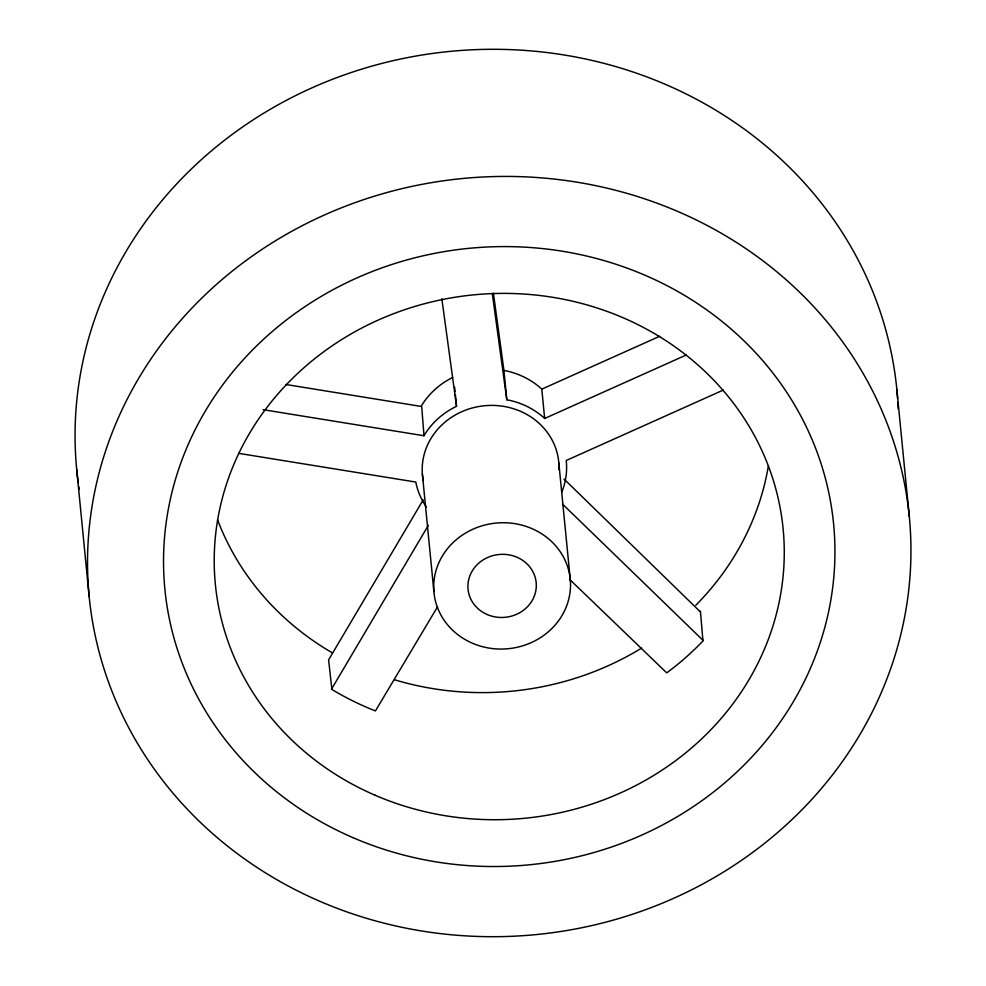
<?xml version="1.0" encoding="UTF-8"?>
<svg xmlns="http://www.w3.org/2000/svg" width="986" height="986" viewBox="0 0 986 986"><rect width="100%" height="100%" fill="white"/><g stroke="black" fill="none" stroke-linecap="round" stroke-linejoin="round"><path stroke-width="1.48" d="M263.077 409.671L424.005 435.75L421.614 405.554A76.07 70.117 -5.6 0 1 452.71 377.453M424.005 435.75L424.498 434.888A76.07 70.117 -5.6 0 1 455.581 406.787L456.53 406.343L455.384 394.61M437.611 606.686L375.42 710.931A285.237 262.954 -5.6 0 1 331.9 689.448L328.609 659.856L423.167 499.927M331.481 689.189L428.38 525.291M700.097 611.628L564.017 479.011M700.417 611.283L702.969 640.962A285.237 262.954 -5.6 0 1 666.733 672.871L569.538 579.287M493.382 293.125L503.932 370.44L506.841 371.019A76.07 70.117 -5.6 0 1 541.067 388.447L541.795 389.137L659.585 336.325M492.322 293.668L506.804 399.774L509.725 400.365A76.07 70.117 -5.6 0 1 543.939 417.781L544.666 418.471L686.305 354.972M723.268 390.086L566.223 460.499L566.482 463.247A76.07 70.117 -5.6 0 1 561.774 492.162M286.002 384.515L421.121 406.417M238.624 453.338L415.809 482.055L416.375 484.742A76.07 70.117 -5.6 0 0 426.445 507.124M562.488 504.068L703.301 640.617M441.839 298.721L456.53 406.343M896.816 389.236L909.277 516.356A412.012 379.82 -5.6 0 1 326.304 904.026A412.012 379.82 -5.6 0 1 262.116 249.298A412.012 379.82 -5.6 0 1 909.277 516.356M558.828 462.976L570.339 580.31A68.453 63.104 -5.6 0 1 472.294 643.168A68.453 63.104 -5.6 0 1 463.691 534.202A68.453 63.104 -5.6 0 1 570.339 580.31M541.795 389.137L544.666 418.471M503.932 370.44L506.804 399.774M454.657 387.276L455.088 391.676M422.378 474.143L433.877 591.477M76.723 469.644L89.184 596.764M78.264 482.807A412.012 379.82 -5.6 0 1 447.558 51.642A412.012 379.82 -5.6 0 1 897.605 398.48M897.864 402.448A412.012 379.82 -5.6 0 1 898.197 409.079M79.225 489.376A412.012 379.82 -5.6 0 1 78.818 486.751M768.414 465.737A285.237 262.954 -5.6 0 1 695.783 605.293M641.652 648.073A285.237 262.954 -5.6 0 1 394.745 679.835M332.22 652.794A285.237 262.954 -5.6 0 1 217.536 519.758M423.265 480.687A68.453 63.104 -5.6 0 1 485.63 405.64A68.453 63.104 -5.6 0 1 558.976 469.582M487.207 614.537A34.227 31.552 -5.6 0 0 536.224 583.108A34.227 31.552 -5.6 0 0 482.906 560.048A34.227 31.552 -5.6 0 0 487.207 614.537M375.025 795.209A285.237 262.954 -5.6 0 0 783.513 533.303A285.237 262.954 -5.6 0 0 339.159 341.168A285.237 262.954 -5.6 0 0 375.025 795.209M352.939 837.644A335.943 309.703 -5.6 0 0 834.057 529.162A335.943 309.703 -5.6 0 0 310.701 302.875A335.943 309.703 -5.6 0 0 352.939 837.644"/></g></svg>
